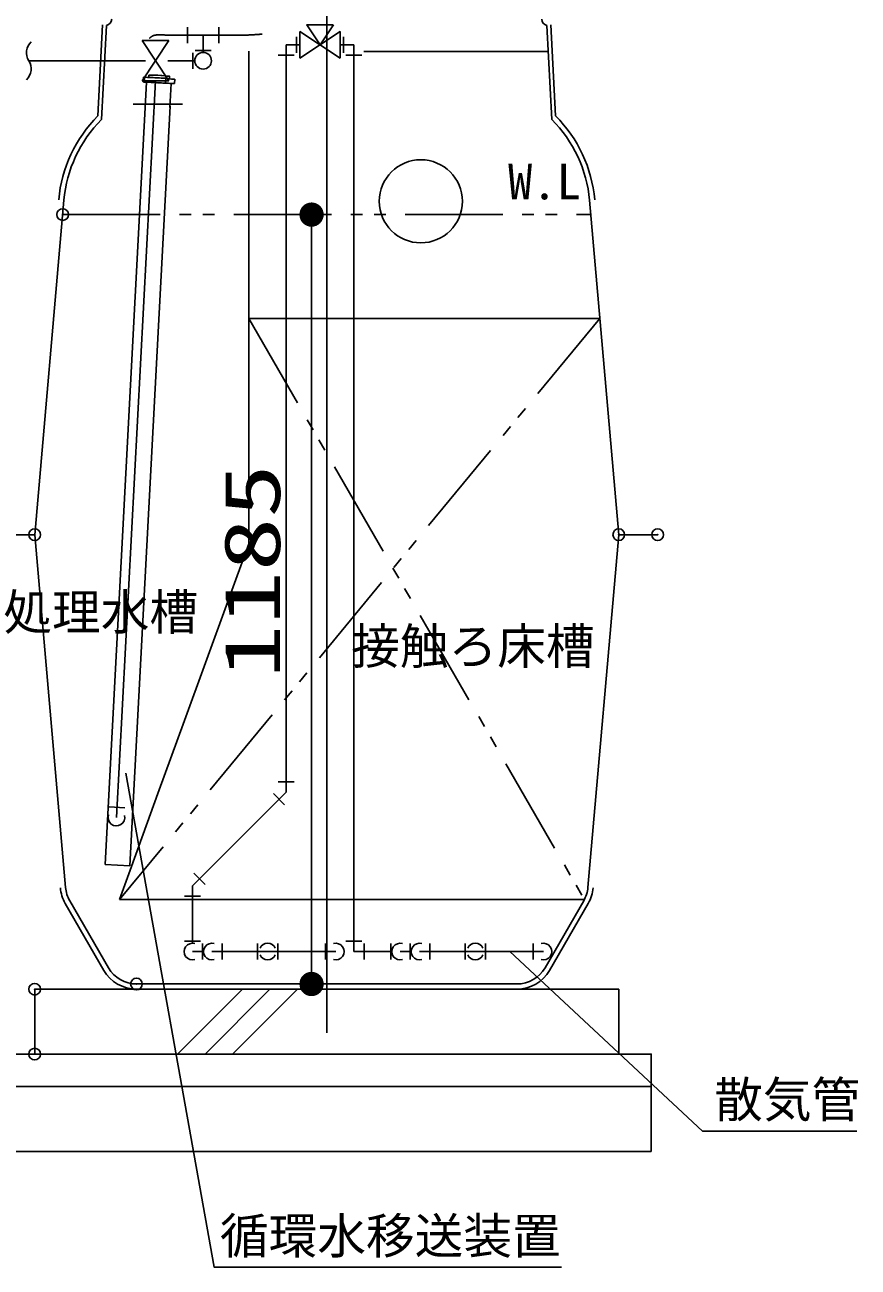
# Model space of a CAD drawing. Units: millimetres, scale not verified. Extents: x -9571 to 7747, y -6704 to 5373.
# Drawn here: x -713 to 571, y -3712 to -1799 of the extents above; entities that cross this region are included whole.
import ezdxf
from ezdxf.enums import TextEntityAlignment as Align

# ---------------------------------------------------------------- set-up
doc = ezdxf.new("R2010")
doc.units = ezdxf.units.MM
doc.header["$LTSCALE"] = 30
doc.header["$PDMODE"] = 32
doc.header["$PDSIZE"] = 18
doc.linetypes.add('CHAIN1', pattern=[8, 5, -1, 1, -1])
doc.linetypes.add('DOUBLE_CHAIN1', pattern=[8.8, 5, -1, 0.6, -0.6, 0.6, -1])
for name, color, linetype, lineweight in [('0-0_0', 4, 'Continuous', 25), ('0-1_00クル-フ-0躯体', 3, 'Continuous', 25), ('0-2_00クル-フ-1機器', 2, 'Continuous', 25), ('0-5_00クル-フ-5文字', 7, 'Continuous', 25), ('0-6_00クル-フ-6寸法', 7, 'Continuous', 25), ('0-8_C_shikiri', 3, 'Continuous', 25), ('0-E_airpipe', 3, 'Continuous', 25), ('1-1_junkan', 3, 'Continuous', 25), ('1-2_kutai', 3, 'Continuous', 25), ('1-4_outer tank', 3, 'Continuous', 25), ('1-5_rozai', 3, 'DOUBLE_CHAIN1', 25), ('1-8_sikiri', 3, 'Continuous', 25)]:
    doc.layers.add(name, color=color, linetype=linetype, lineweight=lineweight)
doc.styles.add('MS Gothic', font='')
doc.styles.add('ＭＳ ゴシック', font='')
doc.styles.get('MS Gothic').set_extended_font_data('MS Gothic')
doc.styles.get('ＭＳ ゴシック').set_extended_font_data('MS Gothic')

msp = doc.modelspace()

# ---------------------------------------------------------------- linework, layer by layer
at = {"layer": '0-0_0'}
for points in [[(113.99, -3712.1), (-421.5, -3712.1), (-557.52, -2951.18)], [(568.98, -3502.41), (331.08, -3502.41), (34.1, -3225.99)]]:
    msp.add_lwpolyline(points, dxfattribs=at)
at = {"layer": '0-0_0', "color": 3}
for centre, radius in [((-438.37, -1853.99), 12.8), ((-102.94, -2070.5), 64)]:
    msp.add_circle(centre, radius, dxfattribs=at)
at = {"layer": '0-1_00クル-フ-0躯体', "linetype": 'CHAIN1'}
msp.add_line((-247.94, -1372.97), (-247.94, -3351.04), dxfattribs=at)
at = {"layer": '0-1_00クル-フ-0躯体'}
msp.add_line((-697.94, -2583.99), (-757.94, -2583.99), dxfattribs=at)
at = {"layer": '0-2_00クル-フ-1機器'}
for p, q in [((-697.94, -3283.99), (202.06, -3283.99)), ((-697.94, -3283.99), (-697.94, -3383.99)), ((-477.89, -3383.99), (-377.89, -3283.99)), ((-435.46, -3383.99), (-335.46, -3283.99)), ((-393.04, -3383.99), (-293.04, -3283.99)), ((202.06, -3283.99), (202.06, -3383.99)), ((-747.9, -3433.99), (252.15, -3433.99)), ((-747.9, -3533.99), (252.15, -3533.99))]:
    msp.add_line(p, q, dxfattribs=at)
msp.add_lwpolyline([(-747.9, -3383.99), (252.15, -3383.99), (252.15, -3533.99)], dxfattribs=at)
at = {"layer": '0-5_00クル-フ-5文字', "color": 4}
for p, q in [((-391.31, -2090.99), (-271.31, -2090.99)), ((-271.31, -2090.99), (-271.31, -3275.99)), ((-391.31, -3275.99), (-271.31, -3275.99))]:
    msp.add_line(p, q, dxfattribs=at)
at = {"layer": '0-5_00クル-フ-5文字'}
for p in [(-654.81, -2090.99), (-541.08, -3275.99), (-271.31, -3275.99)]:
    msp.add_point(p, dxfattribs=at)
for points in [[(-288.64, -2083.81), (-271.31, -2090.99), (-289.7, -2087.33)], [(-286.9, -2080.57), (-271.31, -2090.99), (-288.64, -2083.81)], [(-284.57, -2077.73), (-271.31, -2090.99), (-286.9, -2080.57)], [(-281.73, -2075.4), (-271.31, -2090.99), (-284.57, -2077.73)], [(-278.49, -2073.66), (-271.31, -2090.99), (-281.73, -2075.4)], [(-274.97, -2072.6), (-271.31, -2090.99), (-278.49, -2073.66)], [(-271.31, -2072.24), (-271.31, -2090.99), (-274.97, -2072.6)], [(-267.66, -2072.6), (-271.31, -2090.99), (-271.31, -2072.24)], [(-264.14, -2073.66), (-271.31, -2090.99), (-267.66, -2072.6)], [(-260.9, -2075.4), (-271.31, -2090.99), (-264.14, -2073.66)], [(-258.06, -2077.73), (-271.31, -2090.99), (-260.9, -2075.4)], [(-255.72, -2080.57), (-271.31, -2090.99), (-258.06, -2077.73)], [(-253.99, -2083.81), (-271.31, -2090.99), (-255.72, -2080.57)], [(-252.92, -2087.33), (-271.31, -2090.99), (-253.99, -2083.81)], [(-289.7, -2087.33), (-271.31, -2090.99), (-290.06, -2090.99)], [(-290.06, -2090.99), (-271.31, -2090.99), (-289.7, -2094.65)], [(-289.7, -2094.65), (-271.31, -2090.99), (-288.64, -2098.16)], [(-288.64, -2098.16), (-271.31, -2090.99), (-286.9, -2101.4)], [(-286.9, -2101.4), (-271.31, -2090.99), (-284.57, -2104.25)], [(-284.57, -2104.25), (-271.31, -2090.99), (-281.73, -2106.58)], [(-281.73, -2106.58), (-271.31, -2090.99), (-278.49, -2108.31)], [(-278.49, -2108.31), (-271.31, -2090.99), (-274.97, -2109.38)], [(-274.97, -2109.38), (-271.31, -2090.99), (-271.31, -2109.74)], [(-252.56, -2090.99), (-271.31, -2090.99), (-252.92, -2087.33)], [(-271.31, -2109.74), (-271.31, -2090.99), (-267.66, -2109.38)], [(-267.66, -2109.38), (-271.31, -2090.99), (-264.14, -2108.31)], [(-264.14, -2108.31), (-271.31, -2090.99), (-260.9, -2106.58)], [(-260.9, -2106.58), (-271.31, -2090.99), (-258.06, -2104.25)], [(-258.06, -2104.25), (-271.31, -2090.99), (-255.72, -2101.4)], [(-255.72, -2101.4), (-271.31, -2090.99), (-253.99, -2098.16)], [(-253.99, -2098.16), (-271.31, -2090.99), (-252.92, -2094.65)], [(-252.92, -2094.65), (-271.31, -2090.99), (-252.56, -2090.99)], [(-288.64, -3268.82), (-271.31, -3275.99), (-289.7, -3272.34)], [(-286.9, -3265.58), (-271.31, -3275.99), (-288.64, -3268.82)], [(-284.57, -3262.74), (-271.31, -3275.99), (-286.9, -3265.58)], [(-281.73, -3260.4), (-271.31, -3275.99), (-284.57, -3262.74)], [(-278.49, -3258.67), (-271.31, -3275.99), (-281.73, -3260.4)], [(-274.97, -3257.6), (-271.31, -3275.99), (-278.49, -3258.67)], [(-271.31, -3257.24), (-271.31, -3275.99), (-274.97, -3257.6)], [(-267.66, -3257.6), (-271.31, -3275.99), (-271.31, -3257.24)], [(-264.14, -3258.67), (-271.31, -3275.99), (-267.66, -3257.6)], [(-260.9, -3260.4), (-271.31, -3275.99), (-264.14, -3258.67)], [(-258.06, -3262.74), (-271.31, -3275.99), (-260.9, -3260.4)], [(-255.72, -3265.58), (-271.31, -3275.99), (-258.06, -3262.74)], [(-253.99, -3268.82), (-271.31, -3275.99), (-255.72, -3265.58)], [(-252.92, -3272.34), (-271.31, -3275.99), (-253.99, -3268.82)], [(-289.7, -3272.34), (-271.31, -3275.99), (-290.06, -3275.99)], [(-290.06, -3275.99), (-271.31, -3275.99), (-289.7, -3279.65)], [(-289.7, -3279.65), (-271.31, -3275.99), (-288.64, -3283.17)], [(-288.64, -3283.17), (-271.31, -3275.99), (-286.9, -3286.41)], [(-286.9, -3286.41), (-271.31, -3275.99), (-284.57, -3289.25)], [(-284.57, -3289.25), (-271.31, -3275.99), (-281.73, -3291.58)], [(-281.73, -3291.58), (-271.31, -3275.99), (-278.49, -3293.32)], [(-278.49, -3293.32), (-271.31, -3275.99), (-274.97, -3294.38)], [(-274.97, -3294.38), (-271.31, -3275.99), (-271.31, -3294.74)], [(-252.56, -3275.99), (-271.31, -3275.99), (-252.92, -3272.34)], [(-271.31, -3294.74), (-271.31, -3275.99), (-267.66, -3294.38)], [(-267.66, -3294.38), (-271.31, -3275.99), (-264.14, -3293.32)], [(-264.14, -3293.32), (-271.31, -3275.99), (-260.9, -3291.58)], [(-260.9, -3291.58), (-271.31, -3275.99), (-258.06, -3289.25)], [(-258.06, -3289.25), (-271.31, -3275.99), (-255.72, -3286.41)], [(-255.72, -3286.41), (-271.31, -3275.99), (-253.99, -3283.17)], [(-253.99, -3283.17), (-271.31, -3275.99), (-252.92, -3279.65)], [(-252.92, -3279.65), (-271.31, -3275.99), (-252.56, -3275.99)]]:
    msp.add_solid(points, dxfattribs=at)
at = {"layer": '0-6_00クル-フ-6寸法', "color": 4}
for p in [(-697.94, -2583.99), (202.06, -2583.99), (262.06, -2583.99), (-697.94, -3283.99), (-697.94, -3383.99)]:
    msp.add_point(p, dxfattribs=at)
at = {"layer": '0-8_C_shikiri'}
msp.add_line((-367.94, -1839.27), (-367.94, -2598.04), dxfattribs=at)
msp.add_lwpolyline([(-367.96, -2598.08), (-467, -2870.2), (-507.95, -2982.69), (-548.84, -3095.05), (-567.38, -3145.99)], dxfattribs=at)
at = {"layer": '0-E_airpipe'}
for p, q in [((-462.7, -1814.49), (-494.66, -1814.49)), ((-462.7, -1802.22), (-462.7, -1826.76)), ((-462.7, -1814.49), (-414.32, -1814.49)), ((-438.37, -1841.19), (-438.37, -1814.49)), ((-414.32, -1802.22), (-414.32, -1826.76)), ((-414.32, -1814.49), (-370.63, -1814.49)), ((-294.45, -1817.42), (-294.45, -1841.96)), ((-227.31, -1850.17), (-289.18, -1809.21)), ((-289.18, -1850.17), (-289.18, -1809.21)), ((-237.48, -1798.76), (-257.97, -1829.69)), ((-222.04, -1817.42), (-222.04, -1841.96)), ((-491.18, -1823.06), (-532.14, -1823.06)), ((-532.14, -1823.06), (-491.18, -1884.92)), ((-491.18, -1823.06), (-532.14, -1884.92)), ((-289.18, -1829.69), (-310.24, -1829.69)), ((-227.31, -1829.69), (-206.24, -1829.69)), ((-206.24, -1829.69), (-206.24, -3225.99)), ((-622.31, -1853.99), (-527.03, -1853.99)), ((-492.66, -1853.99), (-451.17, -1853.99)), ((-454.16, -1866.26), (-454.16, -1841.72)), ((-426.1, -1838.2), (-450.63, -1838.2)), ((-297.98, -1845.48), (-322.51, -1845.48)), ((-218.51, -1845.48), (-193.98, -1845.48)), ((-511.66, -1884.92), (-571.88, -3019.69)), ((-491.18, -1884.92), (-532.14, -1884.92)), ((-322.51, -2964.5), (-297.98, -2964.5)), ((-312.74, -3000.13), (-330.08, -2982.79)), ((-583.31, -3003.27), (-558.81, -3004.56)), ((-452.45, -3105.15), (-435.1, -3122.5)), ((-442.68, -3140.79), (-467.21, -3140.79)), ((-467.21, -3210.2), (-442.68, -3210.2)), ((-439.15, -3238.26), (-439.15, -3213.73)), ((-409.15, -3238.26), (-409.15, -3213.73)), ((-354.74, -3238.26), (-354.74, -3213.73)), ((-323.15, -3238.26), (-323.15, -3213.73)), ((-249.74, -3213.73), (-249.74, -3238.26)), ((-218.51, -3210.2), (-193.98, -3210.2)), ((-190.45, -3238.26), (-190.45, -3213.73)), ((-149.15, -3238.26), (-149.15, -3213.73)), ((-119.15, -3238.26), (-119.15, -3213.73)), ((-89.15, -3238.26), (-89.15, -3213.73)), ((-34.74, -3238.26), (-34.74, -3213.73)), ((-3.15, -3238.26), (-3.15, -3213.73)), ((70.26, -3213.73), (70.26, -3238.26)), ((-454.94, -3225.99), (-437.74, -3225.99)), ((-424.94, -3225.99), (-233.94, -3225.99)), ((-206.24, -3225.99), (-147.74, -3225.99)), ((-134.94, -3225.99), (-117.74, -3225.99)), ((-104.94, -3225.99), (86.06, -3225.99))]:
    msp.add_line(p, q, dxfattribs=at)
for points in [[(-517.85, -1816.82), (-517.99, -1816.92), (-518.14, -1817.02), (-518.28, -1817.12), (-518.42, -1817.22), (-518.56, -1817.33), (-518.7, -1817.43), (-518.84, -1817.54), (-518.98, -1817.64), (-519.12, -1817.75), (-519.26, -1817.86), (-519.4, -1817.97), (-519.45, -1818.01), (-519.49, -1818.04), (-519.54, -1818.08), (-519.58, -1818.12), (-519.63, -1818.15), (-519.67, -1818.19), (-519.71, -1818.22), (-519.76, -1818.26), (-519.8, -1818.3), (-519.85, -1818.33), (-519.89, -1818.37), (-519.94, -1818.4), (-519.98, -1818.44), (-520.03, -1818.48), (-520.07, -1818.51), (-520.11, -1818.55), (-520.16, -1818.59), (-520.2, -1818.62), (-520.25, -1818.66), (-520.29, -1818.7), (-520.34, -1818.73), (-520.38, -1818.77), (-520.42, -1818.81), (-520.47, -1818.85), (-520.51, -1818.88), (-520.56, -1818.92), (-520.6, -1818.96), (-520.65, -1818.99)], [(-509.43, -1814.25), (-509.73, -1814.27), (-510.03, -1814.3), (-510.33, -1814.33), (-510.62, -1814.36), (-510.92, -1814.39), (-511.21, -1814.43), (-511.5, -1814.47), (-511.8, -1814.51), (-512.09, -1814.56), (-512.37, -1814.62), (-512.66, -1814.67), (-512.95, -1814.73), (-513.23, -1814.8), (-513.51, -1814.87), (-513.79, -1814.94), (-514.07, -1815.02), (-514.35, -1815.11), (-514.62, -1815.2), (-514.78, -1815.26), (-514.94, -1815.31), (-515.11, -1815.37), (-515.27, -1815.44), (-515.43, -1815.5), (-515.58, -1815.57), (-515.74, -1815.64), (-515.9, -1815.71), (-516.05, -1815.78), (-516.21, -1815.85), (-516.36, -1815.93), (-516.52, -1816.01), (-516.67, -1816.09), (-516.82, -1816.18), (-516.97, -1816.26), (-517.12, -1816.35), (-517.26, -1816.44), (-517.41, -1816.53), (-517.56, -1816.63), (-517.7, -1816.72), (-517.85, -1816.82)], [(-499.57, -1814.3), (-499.79, -1814.29), (-500.01, -1814.28), (-500.24, -1814.27), (-500.46, -1814.27), (-500.68, -1814.26), (-500.91, -1814.25), (-501.13, -1814.25), (-501.36, -1814.24), (-501.58, -1814.23), (-501.81, -1814.23), (-502.03, -1814.22), (-502.26, -1814.21), (-502.48, -1814.21), (-502.71, -1814.2), (-502.93, -1814.2), (-503.16, -1814.19), (-503.39, -1814.19), (-503.62, -1814.18), (-503.84, -1814.18), (-504.07, -1814.18), (-504.3, -1814.17), (-504.53, -1814.17), (-504.76, -1814.17), (-504.99, -1814.16), (-505.22, -1814.16), (-505.52, -1814.16), (-505.82, -1814.16), (-506.12, -1814.16), (-506.42, -1814.16), (-506.72, -1814.16), (-507.02, -1814.16), (-507.33, -1814.16), (-507.63, -1814.17), (-507.93, -1814.18), (-508.23, -1814.19), (-508.53, -1814.2), (-508.83, -1814.21), (-509.13, -1814.23), (-509.43, -1814.25)], [(-494.66, -1814.49), (-494.77, -1814.48), (-494.87, -1814.48), (-494.98, -1814.48), (-495.08, -1814.47), (-495.19, -1814.47), (-495.29, -1814.46), (-495.4, -1814.46), (-495.5, -1814.45), (-495.6, -1814.45), (-495.71, -1814.45), (-495.81, -1814.44), (-495.92, -1814.44), (-496.02, -1814.43), (-496.13, -1814.43), (-496.23, -1814.42), (-496.34, -1814.42), (-496.44, -1814.42), (-496.54, -1814.41), (-496.65, -1814.41), (-496.75, -1814.4), (-496.86, -1814.4), (-496.96, -1814.39), (-497.07, -1814.39), (-497.17, -1814.39), (-497.28, -1814.38), (-497.38, -1814.38), (-497.49, -1814.37), (-497.59, -1814.37), (-497.7, -1814.36), (-497.8, -1814.36), (-497.91, -1814.36), (-498.01, -1814.35), (-498.23, -1814.34), (-498.45, -1814.34), (-498.68, -1814.33), (-498.9, -1814.32), (-499.12, -1814.31), (-499.34, -1814.3), (-499.57, -1814.3)], [(-370.63, -1814.49), (-369.91, -1814.45), (-369.2, -1814.42), (-368.51, -1814.39), (-367.83, -1814.35), (-367.17, -1814.32), (-366.53, -1814.29), (-365.9, -1814.26), (-365.28, -1814.23), (-364.68, -1814.2), (-364.1, -1814.16), (-363.52, -1814.13), (-362.97, -1814.1), (-362.42, -1814.07), (-361.89, -1814.05), (-361.38, -1814.02), (-360.87, -1813.99), (-360.38, -1813.96), (-359.9, -1813.93), (-359.44, -1813.9), (-358.98, -1813.88), (-358.54, -1813.85), (-358.11, -1813.82), (-357.69, -1813.8), (-357.29, -1813.77), (-356.89, -1813.75), (-356.51, -1813.72), (-356.13, -1813.7), (-355.77, -1813.67), (-355.41, -1813.65), (-355.07, -1813.63), (-354.73, -1813.6), (-354.41, -1813.58), (-354.25, -1813.57), (-354.1, -1813.56), (-353.94, -1813.55), (-353.79, -1813.53), (-353.65, -1813.52), (-353.5, -1813.51), (-353.36, -1813.5)], [(-353.36, -1813.5), (-353.22, -1813.49), (-353.08, -1813.48), (-352.94, -1813.47), (-352.8, -1813.46), (-352.67, -1813.45), (-352.54, -1813.44), (-352.41, -1813.43), (-352.28, -1813.42), (-352.15, -1813.41), (-352.03, -1813.4), (-351.9, -1813.39), (-351.78, -1813.38), (-351.66, -1813.37), (-351.55, -1813.36), (-351.43, -1813.35), (-351.32, -1813.34), (-351.2, -1813.33), (-351.09, -1813.32), (-350.98, -1813.31), (-350.87, -1813.3), (-350.77, -1813.29), (-350.66, -1813.28), (-350.56, -1813.27), (-350.45, -1813.26), (-350.35, -1813.25), (-350.23, -1813.24), (-350.12, -1813.23), (-350, -1813.22), (-349.89, -1813.21), (-349.78, -1813.2), (-349.67, -1813.19), (-349.56, -1813.18), (-349.45, -1813.17), (-349.35, -1813.16), (-349.24, -1813.15), (-349.14, -1813.14), (-349.04, -1813.13), (-348.94, -1813.12), (-348.84, -1813.11)], [(-348.84, -1813.11), (-348.74, -1813.1), (-348.65, -1813.09), (-348.55, -1813.08), (-348.46, -1813.07), (-348.37, -1813.06), (-348.28, -1813.05), (-348.18, -1813.04), (-348.1, -1813.04), (-348.01, -1813.03), (-347.92, -1813.02), (-347.83, -1813.01), (-347.75, -1813), (-347.66, -1812.99), (-347.58, -1812.98), (-347.49, -1812.97), (-347.41, -1812.96), (-347.32, -1812.96), (-347.24, -1812.95)], [(-227.31, -1850.17), (-227.31, -1809.21), (-289.18, -1850.17)], [(-237.76, -1798.76), (-278.72, -1798.76), (-258.24, -1829.69)], [(-520.65, -1818.99), (-520.69, -1819.03), (-520.73, -1819.07), (-520.78, -1819.1), (-520.82, -1819.14)], [(-310.24, -1829.69), (-310.24, -2980.29), (-454.94, -3124.99), (-454.94, -3213.19)]]:
    msp.add_lwpolyline(points, dxfattribs=at)
for centre, start, end in [((-571.88, -3019.69), 160.40184, 13.59816), ((-454.94, -3225.99), 73.40184, 286.59816), ((-424.94, -3225.99), 73.40184, 286.59816), ((-338.94, -3225.99), 22.9932, 157.0068), ((-233.94, -3225.99), 253.40184, 106.59816), ((-134.94, -3225.99), 73.40184, 286.59816), ((-104.94, -3225.99), 73.40184, 286.59816), ((-18.94, -3225.99), 22.9932, 157.0068), ((86.06, -3225.99), 253.40184, 106.59816), ((-338.94, -3225.99), 202.9932, 337.0068), ((-18.94, -3225.99), 202.9932, 337.0068)]:
    msp.add_arc(centre, 12.8, start, end, dxfattribs=at)
at = {"layer": '1-1_junkan'}
for p, q in [((-525.47, -1887.01), (-589.32, -3091.87)), ((-530.15, -1879.25), (-530.55, -1886.74)), ((-530.55, -1886.74), (-529.02, -1886.82)), ((-528.63, -1879.33), (-530.15, -1879.25)), ((-528.63, -1879.33), (-529.02, -1886.82)), ((-521.9, -1876.24), (-522.08, -1879.68)), ((-508.26, -1876.41), (-503.52, -1876.66)), ((-500.62, -1888.33), (-497.14, -1888.51)), ((-496.47, -1888.55), (-496.08, -1881.06)), ((-490.15, -1881.92), (-489.94, -1877.93)), ((-489.48, -1925.91), (-487.52, -1889.02)), ((-482.53, -1889.29), (-482.18, -1882.62)), ((-551.37, -3093.88), (-489.37, -1923.79)), ((-551.37, -3093.88), (-589.32, -3091.87)), ((-551.37, -3093.88), (-589.32, -3091.87))]:
    msp.add_line(p, q, dxfattribs=at)
at = {"layer": '1-1_junkan', "linetype": 'CHAIN1'}
msp.add_line((-546.25, -1920.99), (-470.24, -1920.99), dxfattribs=at)
at = {"layer": '1-1_junkan'}
for points in [[(-529.02, -1886.82), (-527.89, -1886.88), (-526.46, -1886.96), (-524.76, -1887.05), (-522.82, -1887.15), (-520.69, -1887.26), (-518.41, -1887.38), (-516.03, -1887.51), (-513.59, -1887.64), (-511.15, -1887.77), (-508.76, -1887.9), (-506.46, -1888.02), (-504.31, -1888.13), (-502.35, -1888.24), (-500.62, -1888.33)], [(-496.08, -1881.06), (-496.11, -1881.06), (-496.45, -1881.04), (-497.15, -1881), (-498.21, -1880.94), (-499.59, -1880.87), (-501.27, -1880.78), (-503.2, -1880.68), (-505.35, -1880.57), (-507.68, -1880.44), (-510.12, -1880.31), (-512.62, -1880.18), (-515.13, -1880.05), (-517.6, -1879.92), (-519.97, -1879.79), (-522.18, -1879.67), (-524.2, -1879.57), (-525.97, -1879.47), (-527.46, -1879.39), (-528.63, -1879.33)], [(-497.14, -1888.51), (-496.63, -1888.54), (-496.47, -1888.55)], [(-496.47, -1888.55), (-494.04, -1888.68), (-491.64, -1888.8), (-489.46, -1888.92), (-487.53, -1889.02), (-485.88, -1889.11), (-484.54, -1889.18), (-483.54, -1889.23), (-482.87, -1889.27), (-482.56, -1889.28), (-482.53, -1889.29)]]:
    msp.add_lwpolyline(points, dxfattribs=at)
for centre, major_axis, start_param, end_param in [((-505.89, -1876.53), (-16.01, 0.29), 4.8608473, 6.2831853), ((-505.89, -1876.53), (-15.95, 1.4), 1.4223381, 4.5639307), ((-506.1, -1880.53), (-15.95, 1.4), 2.2492946, 3.1415927), ((-506.1, -1880.53), (-23.92, 2.1), 2.0025738, 3.9828397)]:
    msp.add_ellipse(centre, major_axis=major_axis, ratio=0.005165, start_param=start_param, end_param=end_param, dxfattribs=at)
at = {"layer": '1-2_kutai'}
msp.add_line((-622.31, -1853.99), (-706.89, -1853.99), dxfattribs=at)
for centre, start, end in [((-688.14, -1841.55), 131.81026, 213.55739), ((-725.65, -1866.43), 311.81029, 33.55719)]:
    msp.add_arc(centre, 22.5, start, end, dxfattribs=at)
at = {"layer": '1-4_outer tank', "linetype": 'CHAIN1'}
for p, q in [((-247.94, -3347.05), (-247.94, -1692.13)), ((-560.52, -1853.99), (-622.17, -1853.99))]:
    msp.add_line(p, q, dxfattribs=at)
at = {"layer": '1-4_outer tank'}
for p, q in [((-593.19, -1798.73), (-600.54, -1939.01)), ((-587.24, -1799.79), (-594.83, -1944.61)), ((91.35, -1799.79), (98.94, -1944.61)), ((97.31, -1798.73), (104.66, -1939.01)), ((-697.94, -2583.99), (-652.87, -2068.83)), ((202.06, -2583.99), (156.99, -2068.83)), ((-697.94, -2583.99), (-650.42, -3127.24)), ((202.06, -2583.99), (154.53, -3127.24)), ((202.06, -2583.99), (262.06, -2583.99)), ((-591.31, -3254.99), (-650.84, -3151.88)), ((-584.38, -3250.99), (-643.91, -3147.88)), ((88.49, -3250.99), (148.02, -3147.88)), ((95.42, -3254.99), (154.95, -3151.88)), ((-541.08, -3275.99), (45.19, -3275.99)), ((45.19, -3283.99), (-541.08, -3283.99))]:
    msp.add_line(p, q, dxfattribs=at)
at = {"layer": '1-4_outer tank', "color": 4, "linetype": 'DOUBLE_CHAIN1'}
msp.add_line((-654.81, -2090.99), (158.93, -2090.99), dxfattribs=at)
at = {"layer": '1-4_outer tank'}
for centre, radius, start, end in [((-590.17, -1789.18), 11, 285.43582, 355), ((94.28, -1789.18), 11, 185, 254.56418), ((-453.63, -2086.26), 208, 134.93457, 175), ((-453.63, -2086.26), 200, 134.90852, 175), ((-42.25, -2086.26), 200, 5, 45.09148), ((-42.25, -2086.26), 208, 5, 45.06543), ((-600.61, -3122.88), 58, 185, 210), ((-600.61, -3122.88), 50, 185, 210), ((104.72, -3122.88), 50, 330, 355), ((104.72, -3122.88), 58, 330, 355), ((-541.08, -3225.99), 50, 210, 270), ((45.19, -3225.99), 50, 270, 330), ((-541.08, -3225.99), 58, 210, 270), ((45.19, -3225.99), 58, 270, 330)]:
    msp.add_arc(centre, radius, start, end, dxfattribs=at)
at = {"layer": '1-5_rozai'}
for p, q in [((172.93, -2250.99), (-567.38, -3145.99)), ((-367.94, -2250.99), (149.06, -3145.99))]:
    msp.add_line(p, q, dxfattribs=at)
at = {"layer": '1-5_rozai', "linetype": 'Continuous'}
for p, q in [((-367.94, -2250.99), (172.93, -2250.99)), ((-567.38, -3145.99), (149.06, -3145.99))]:
    msp.add_line(p, q, dxfattribs=at)
at = {"layer": '1-8_sikiri'}
msp.add_line((-190.55, -1839.86), (93.45, -1839.86), dxfattribs=at)

# ---------------------------------------------------------------- texts
at = {"layer": '0-1_00クル-フ-0躯体', "color": 4, "style": 'MS Gothic'}
for s, p in [('W.L', (31.47, -2083.95)), ('処理水槽', (-746.16, -2747.1)), ('接触ろ床槽', (-210.17, -2799.66)), ('散気管', (349.15, -3497.9)), ('循環水移送装置', (-412.5, -3707.89))]:
    msp.add_text(s, height=54.99, dxfattribs=at).set_placement(p, align=Align.BOTTOM_LEFT)
at = {"layer": '0-5_00クル-フ-5文字', "color": 3, "style": 'ＭＳ ゴシック', "width": 1.4}
msp.add_text('1185', height=86.59, rotation=90, dxfattribs=at).set_placement((-293.81, -2805.2), align=Align.BOTTOM_LEFT)

doc.saveas('drawing.dxf')
